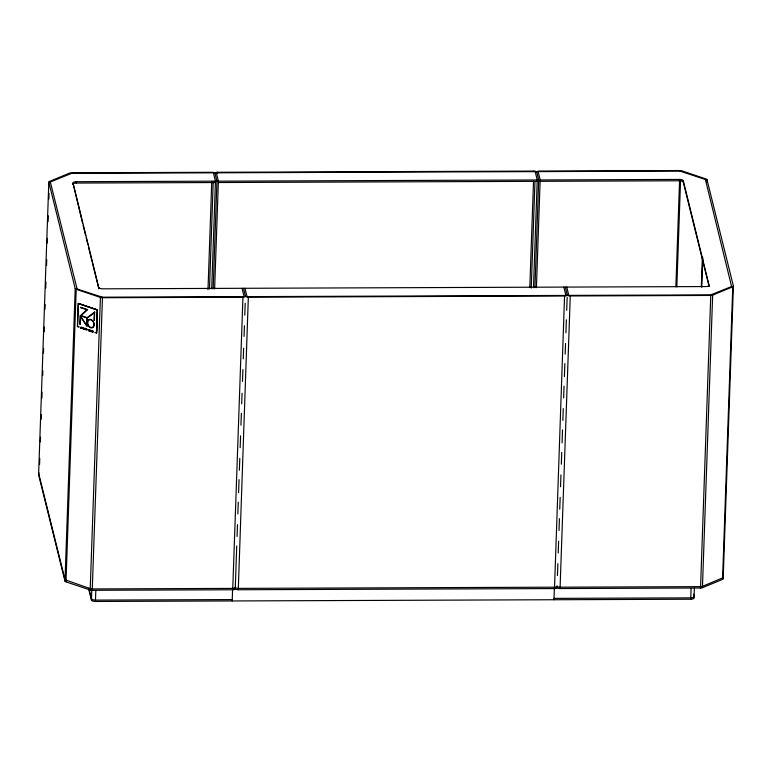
<?xml version="1.0" encoding="UTF-8"?>
<svg xmlns="http://www.w3.org/2000/svg" width="772" height="772" viewBox="0 0 772 772"><rect width="100%" height="100%" fill="white"/><g stroke="black" fill="none" stroke-linecap="round" stroke-linejoin="round"><path stroke-width="1.16" d="M89.716 331.169L90.295 330.628L89.996 331.188M92.129 330.976L92.901 331.053L92.119 331.072M92.997 331.863C91.636 332.481 93.952 330.696 92.157 331.217M90.903 331.246C91.414 330.628 91.299 330.937 91.405 331.429M92.061 331.564L92.765 331.294M38.6 474.751L48.819 182.173A2.789 1.033 2 0 1 49.447 181.439L69.567 173.131A2.789 1.033 2 0 1 71.458 172.822L211.943 172.291A2.789 1.033 2 0 1 214.973 173.314A2.789 1.033 2 0 1 217.501 172.272L533.722 171.085A2.789 1.033 2 0 1 536.762 172.098A2.789 1.033 2 0 1 539.281 171.056L679.765 170.535A2.789 1.033 2 0 1 681.811 170.824L706.004 178.969A2.789 1.033 2 0 1 707.007 179.693L733.4 286.084L723.181 578.662A2.789 1.033 2 0 1 722.553 579.396L702.433 587.704A2.789 1.033 2 0 1 700.542 588.013L560.057 588.544A2.789 1.033 2 0 1 557.027 587.521A2.789 1.033 2 0 1 554.499 588.563L238.278 589.75A2.789 1.033 2 0 1 235.238 588.737A2.789 1.033 2 0 1 232.719 589.779L92.235 590.3A2.789 1.033 2 0 1 90.189 590.011L65.996 581.866A2.789 1.033 2 0 1 64.993 581.142L38.6 474.751A2.789 1.033 2 0 1 38.928 474.172M39.575 464.368L39.777 458.443M40.356 441.873L40.52 437.135M41.138 419.379L41.302 414.651M41.881 398.072L42.093 392.157M42.672 375.578L42.836 370.849M43.454 353.093L43.618 348.355M44.197 331.786L44.361 327.048M44.988 309.292L45.152 304.554M45.731 287.985L45.934 282.06M46.513 265.491L46.725 259.575M47.304 242.997L47.468 238.268M48.047 221.689L48.25 215.774M48.829 199.195L49.041 193.28M82.536 223.021L73.002 183.07A3.677 1.351 2 0 1 76.322 181.7L679.312 179.432A3.677 1.351 2 0 1 683.307 180.773L709.188 285.872M72.954 184.44A3.677 1.351 2 0 1 76.274 183.07L76.322 181.7M64.993 581.142L75.212 288.564L48.819 182.173M65.996 581.866L76.206 289.288A2.789 1.033 2 0 1 75.212 288.564M77.142 289.133L50.334 181.98L71.593 173.362L212.078 172.831A1.322 0.482 2 0 1 213.516 173.324L215.465 181.179L211.702 288.902M78.976 327.038L77.393 326.537L78.204 303.328L97.446 309.775L96.635 332.983L94.966 332.452L96.471 332.722L97.233 309.939L78.377 303.589L77.576 326.392L78.976 326.836M80.027 324.259L80.327 315.767L86.879 309.775L80.606 307.69M80.066 324.24L80.365 315.758L87.043 318.006L86.782 325.543L87.004 318.016M80.375 324.375L80.674 316.819L87.091 326.604L87.39 317.996L94.338 312.824L94.068 320.37M82.141 327.434L82.421 328.737L82.179 327.376M83.038 327.666C83.019 329.953 84.679 329.133 83.936 328.061M86.223 330.011C85.403 328.129 88.944 331.256 86.271 328.785M88.481 330.773L88.568 329.528L88.577 330.686M94.367 320.496L94.666 312.004M97.446 309.775L96.635 332.983M98.893 288.168L73.002 183.07M90.189 590.011L100.408 297.432L76.206 289.288M694.375 588.274L694.038 597.856A3.677 1.351 2 0 1 690.718 599.226L95.429 601.465A3.677 1.351 2 0 1 91.434 600.124L91.771 590.541M92.235 590.3L102.454 297.731A2.789 1.033 2 0 1 100.408 297.432M95.429 601.465L95.805 590.715M207.996 289.664L211.779 181.275M209.473 288.969L213.217 181.758M213.168 288.892L216.932 181.169L214.973 173.314M217.627 173.16L217.501 172.272M214.626 288.892L218.389 181.169L216.44 173.304A1.322 0.482 2 0 1 217.636 172.812L533.857 171.625A1.322 0.482 2 0 1 535.295 172.108L537.244 179.963L533.481 287.686M232.604 588.92L232.189 600.954L232.054 600.413M232.719 589.779L242.939 297.201A2.789 1.033 2 0 0 245.457 296.158A2.789 1.033 2 0 0 248.487 297.181L564.718 295.985A2.789 1.033 2 0 0 567.237 294.943A2.789 1.033 2 0 0 570.276 295.965L710.761 295.435A2.789 1.033 2 0 0 712.653 295.126L732.763 286.817A2.789 1.033 2 0 0 733.4 286.084M236.734 545.939L235.286 587.55A2.789 1.033 2 0 1 232.768 588.409L92.283 588.939A2.789 1.033 2 0 1 90.237 588.64L65.041 579.772L38.648 473.381A2.789 1.033 2 0 1 38.976 472.811M237.062 536.463L237.477 524.622M237.853 513.969L238.268 502.138M238.596 492.661L239.05 479.644M239.378 470.177L239.793 458.336M240.169 447.683L240.584 435.842M240.951 425.189L241.366 413.348M241.694 403.881L242.07 393.228M242.485 381.387L242.89 369.547M243.267 358.893L243.643 348.24M244.048 336.409L244.425 325.755M244.792 315.101L245.206 303.261M248.343 296.979L248.362 296.631A1.322 0.482 2 0 1 246.924 296.149L244.975 288.294M238.278 589.75L248.362 296.631L564.583 295.444A1.322 0.482 2 0 0 565.779 294.952L563.83 287.097M529.814 287.396L533.529 181.169M531.242 288.12L534.967 181.574M534.948 287.686L538.711 179.963L536.762 172.098M536.415 287.676L540.168 179.953L538.219 172.098A1.322 0.482 2 0 1 539.416 171.606L679.9 171.075L705.396 179.519L731.634 286.663M554.383 587.714L553.968 599.738L553.833 599.197M554.499 588.563L564.583 295.444M557.027 587.521L557.066 586.151A2.789 1.033 2 0 0 560.105 587.174L700.59 586.643A2.789 1.033 2 0 0 702.481 586.334L723.113 577.688M557.442 575.497L557.857 563.666M558.224 553.013L558.638 541.172M559.015 530.518L559.43 518.678M559.758 509.211L560.173 497.371M560.54 486.717L560.954 474.877M561.331 464.223L561.746 452.392M562.074 442.916L562.527 429.898M562.856 420.422L563.27 408.591M563.647 397.937L564.052 386.096M564.39 376.63L564.843 363.602M565.172 354.136L565.548 343.482M565.915 332.828L566.368 319.801M566.706 310.334L567.159 297.317M560.057 588.544L570.276 295.965M709.159 286.557L683.259 182.144A3.677 1.351 2 0 0 679.263 180.793L679.312 179.432M675.867 286.73L679.563 180.687M676.832 286.866L680.537 180.831M683.259 182.144L683.307 180.773M701.323 286.769L702.346 257.308M690.718 599.226L691.094 588.476M701.787 287.107L702.819 257.655M706.92 182.067L707.007 179.693M700.542 588.013L710.761 295.435M702.433 587.704L712.653 295.126M722.553 579.396L732.763 286.817M91.009 330.57L90.768 330.937M92.997 331.95L92.553 332.143A1.486 1.071 67.6 0 1 92.322 332.057L92.36 332.037A1.486 1.071 67.6 0 0 92.592 332.134M91.598 330.927L91.173 331.111M84.602 328.766L84.988 328.37A1.052 0.762 67.6 0 1 85.277 328.409A1.052 0.762 67.6 0 0 85.007 328.389L84.843 328.418M92.823 331.854L92.322 332.018M235.17 588.09L235.286 587.367A2.789 1.033 2 0 0 238.326 588.389L554.547 587.193A2.789 1.033 2 0 0 557.066 586.151L557.345 586.874M85.277 328.65L84.823 329.055M89.88 329.962L89.32 330.117L90.247 330.705M91.636 331.275L91.173 331.68A1.486 1.071 67.5 0 1 90.942 331.593L91.414 331.362M81.504 328.303L81.581 327.849M81.629 328.206L81.34 328.341A1.66 1.197 67.6 0 1 80.954 328.235L80.828 328.177M85.229 328.621L85.788 328.698M89.436 330.812L89.774 330.58M81.137 327.511L81.62 327.309M80.761 327.54L80.635 327.318M731.46 286.595L710.626 294.894L569.649 295.387A1.322 0.482 2 0 1 568.703 294.943L566.754 287.078M94.705 311.994L87.12 317.639L81.128 315.623L87.69 309.63L80.616 307.275M97.233 309.939L78.377 303.589M81.533 327.569L80.742 327.511M80.857 327.299L81.678 327.318M80.867 327.685L81.079 328.061M80.973 328.216L80.973 328.216A1.66 1.197 67.6 0 0 81.292 328.312L81.301 328.341M85.325 329.702A1.062 0.772 67.6 0 1 84.959 329.557L84.939 329.21M86.561 329.055L87.284 329.354M89.311 330.377L90.063 330.088M90.247 330.387L89.272 330.927M91.106 331.439L90.874 331.506M92.447 331.535L92.949 331.642M76.274 183.07L215.417 182.539M218.341 182.53L537.196 181.333M540.12 181.323L679.263 180.793M77.374 289.124L102.319 297.181L243.276 296.622A1.322 0.482 2 0 0 243.991 296.158L242.041 288.303M102.454 297.731L242.939 297.201M232.237 599.583L95.477 600.105A3.677 1.351 2 0 1 91.482 598.763L88.876 588.254M554.016 598.377L690.766 597.866A3.677 1.351 2 0 0 694.086 596.486L693.507 594.16M679.9 171.075L680.412 171.114M101.798 297.152L102.319 297.181M86.503 329.567L86.956 329.779M90.903 331.574L90.98 331.574A1.486 1.071 67.6 0 0 91.221 331.671M80.327 315.767L86.782 325.543M83.347 327.936L83.916 328.795M83.222 328.129L83.791 329.075M565.287 287.087L567.237 294.943M533.722 171.085L533.857 171.625M243.508 288.303L245.457 296.158M83.096 225.299L85.634 235.508M86.194 237.776L87.883 244.589M88.442 246.857L92.109 261.612M92.389 262.75L98.864 288.853M88.539 588.447L91.434 600.124M98.912 287.483A3.677 1.351 2 0 0 102.908 288.825L705.888 286.557A3.677 1.351 2 0 0 709.207 285.186M87.313 322.368A4.497 3.252 67.6 0 0 92.283 327.868A4.497 3.252 67.6 0 0 92.698 320.689A4.497 3.252 67.6 0 0 87.313 322.368M87.699 322.484A4.053 2.924 67.6 0 0 92.177 327.434A4.053 2.924 67.6 0 0 92.544 320.969A4.053 2.924 67.6 0 0 87.699 322.484"/></g></svg>
